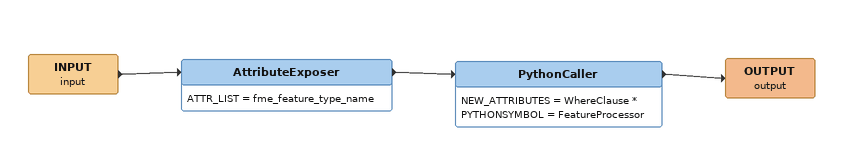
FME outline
INPUT (input)
    -> AttributeExposer
AttributeExposer
    ATTR_LIST = fme_feature_type_name
    -> PythonCaller
PythonCaller
    NEW_ATTRIBUTES = WhereClause *
    PYTHONSYMBOL = FeatureProcessor
    -> OUTPUT (output)
OUTPUT (output)
